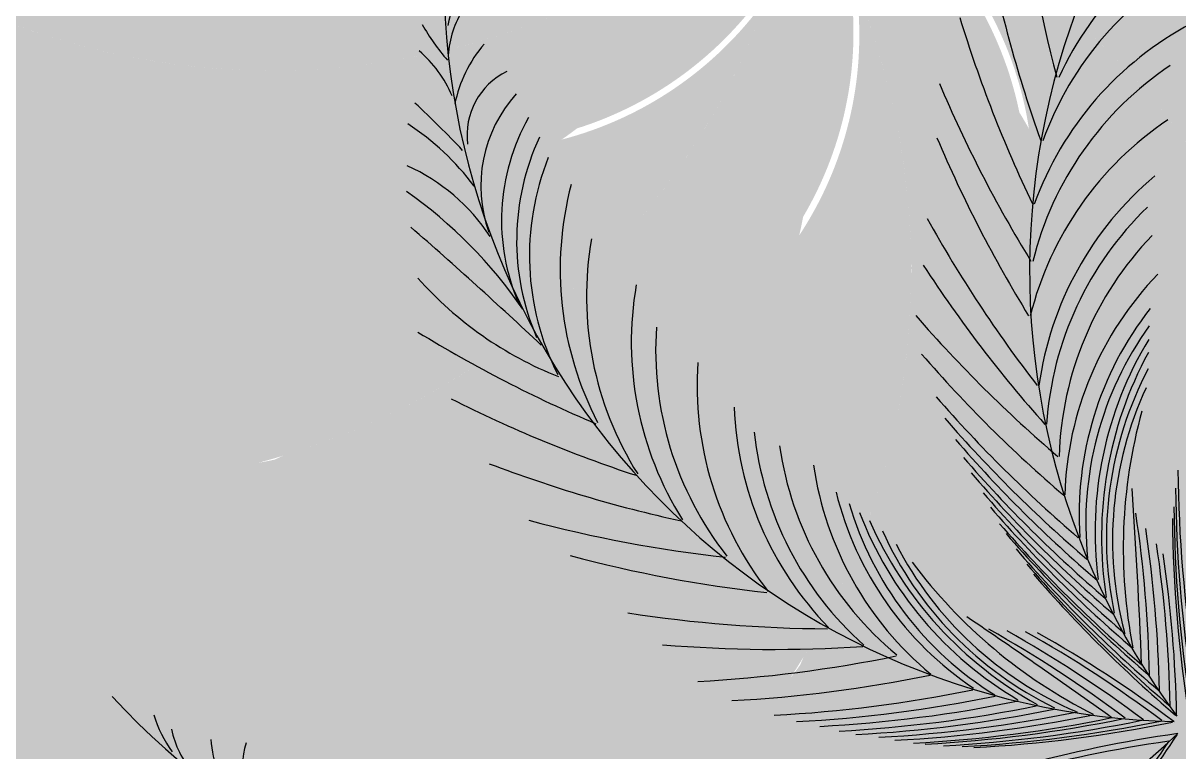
# Model space of a CAD drawing. Header units: millimetres. Extents: x -107 to 237943, y 136 to 168336.
# Drawn here: x 51732 to 53434, y 135659 to 136733 of the extents above; entities that cross this region are included whole.
import ezdxf

# ---------------------------------------------------------------- set-up
doc = ezdxf.new("R2010")
doc.units = ezdxf.units.MM
doc.layers.add('areas verdes', color=82, linetype='Continuous')

# ---------------------------------------------------------------- blocks, each defined once
blk = doc.blocks.new('árbol 1')
at = {"layer": 'areas verdes', "color": 84}
for centre, radius, start, end in [((575.5268593219516, 455.8717033141293), 733.5558791847619, 125.5387744166059, 216.5854849745325), ((1138.515977574833, 984.6128562246449), 1314.161316859659, 186.3483508613192, 194.923748197627), ((167.745777395874, 509.1237152009271), 326.917984189486, 113.1574670265363, 155.325344208059), ((0.5483507312310394, 746.6436780770309), 733.5558791847574, 177.6469317457634, 268.6936423022953), ((0.5483507312310394, 746.6436780770309), 733.5558791847574, 177.6469317457634, 268.6936423022953), ((1090.25330507601, 1026.716810908634), 1314.161316859652, 191.1152159222755, 199.6906132597641), ((162.3547954385576, 472.199844640214), 326.9179841894729, 117.9243320877076, 160.0922092697088), ((-599.6756929537805, 674.631108996924), 131.2897245468869, 152.6177763437205, 170.2505572380933), ((-599.6756929537805, 674.631108996924), 131.2897245468869, 152.6177763437205, 170.2505572380933), ((-634.702668162674, 661.9939000825398), 94.15948352012748, 147.1346537066203, 176.6949901686425), ((-634.702668162674, 661.9939000825398), 94.15948352012748, 147.1346537066203, 176.6949901686425), ((1030.158262457087, 1089.009496245068), 1314.161316859659, 197.0051465305828, 205.5805438673617), ((-553.7208508333715, 813.8628963860683), 231.8333156838639, 210.0387977810681, 220.715093561745), ((-553.7208508333715, 813.8628963860683), 231.8333156838639, 210.0387977810681, 220.715093561745), ((153.8600411166844, 409.8539069774561), 326.9179841894871, 117.9243320877076, 160.0922092697088), ((-829.570059721038, 584.8971313112415), 112.9510587259347, 22.254849895772, 50.30661552094985), ((-829.570059721038, 584.8971313112415), 112.9510587259347, 22.254849895772, 50.30661552094985), ((-589.2758855229768, 591.2898152382113), 136.0517933393122, 140.0764269561476, 168.0632284540791), ((-589.2758855229768, 591.2898152382113), 136.0517933393122, 140.0764269561476, 168.0632284540791), ((-640.4963048507052, 588.8946312493645), 69.85060813474611, 116.1962570189915, 187.0958039531965), ((-640.4963048507052, 588.8946312493645), 69.85060813474611, 116.1962570189915, 187.0958039531965), ((162.3227504215611, 386.1283797086217), 326.9179841894717, 123.8751763155439, 166.0430534970394), ((963.4871915814874, 1152.474530671258), 1314.161316859665, 202.9559907578999, 211.5313880958834), ((-561.8023589818331, 539.1982135609724), 134.932839475771, 137.9278307446956, 199.6736717461728), ((-561.8023589818331, 539.1982135609724), 134.932839475771, 137.9278307446956, 199.6736717461728), ((-1503.098753407277, -172.980550931301), 1086.205231112498, 43.45972623014147, 46.93281301097797), ((-1503.098753407277, -172.980550931301), 1086.205231112498, 43.45972623014147, 46.93281301097797), ((-470.5476165615546, 505.3529363838024), 205.8905362237822, 150.6436829664976, 203.3914922224344), ((-470.5476165615546, 505.3529363838024), 205.8905362237822, 150.6436829664976, 203.3914922224344), ((159.9291130102647, 332.7235129442997), 326.9179841894717, 123.8751763155439, 166.0430534970394), ((-905.7015075680392, 388.7036307496019), 252.0782150722674, 36.63390812995067, 57.00330483867147), ((-905.7015075680392, 388.7036307496019), 252.0782150722674, 36.63390812995067, 57.00330483867147), ((-420.1992376341077, 485.5923056616448), 241.3840868182811, 155.1599949658012, 203.186083814763), ((-420.1992376341077, 485.5923056616448), 241.3840868182811, 155.1599949658012, 203.186083814763), ((961.0935578954814, 1099.069664372597), 1314.161316859654, 202.9559907578999, 211.5313880958834), ((-849.909364465304, 381.5429388792254), 195.0700713083656, 33.6549521956655, 65.46267457785292), ((-849.909364465304, 381.5429388792254), 195.0700713083656, 33.6549521956655, 65.46267457785292), ((-389.2088458739745, 470.8549208953045), 259.8088862059384, 158.2716921729338, 206.7200638487313), ((-389.2088458739745, 470.8549208953045), 259.8088862059384, 158.2716921729338, 206.7200638487313), ((174.9775504594145, 298.5169132952578), 326.9179841894901, 129.9834532897852, 172.1513304713522), ((-1027.373394380003, 164.5319633432664), 450.1137618961698, 34.28561616919709, 55.10129746319383), ((-1027.373394380003, 164.5319633432664), 450.1137618961698, 34.28561616919709, 55.10129746319383), ((-291.9246887887421, 457.5403979760595), 326.917984189481, 165.2656243535163, 207.4335015360956), ((-291.9246887887421, 457.5403979760595), 326.917984189481, 165.2656243535163, 207.4335015360956), ((184.8461351723818, 283.3660401883535), 326.9179841894754, 134.0072195253031, 176.1750967072989), ((890.0483064487053, 1145.762272320222), 1314.161316859663, 209.0642677334995, 217.6396650699409), ((-4257.988512758777, -3493.083273897413), 5304.017741269209, 46.95157665853917, 48.81648593934116), ((-4257.988512758777, -3493.083273897413), 5304.017741269209, 46.95157665853917, 48.81648593934116), ((197.7444064704177, 263.7446901542135), 326.9179841894903, 136.0927358503645, 178.2606130309987), ((-266.0964162421005, 430.6083502261899), 326.9179841894903, 170.0324894158225, 212.2003665971569), ((-266.0964162421005, 430.6083502261899), 326.9179841894903, 170.0324894158225, 212.2003665971569), ((838.7028449581412, 1178.699665238615), 1314.161316859655, 213.0880339697414, 221.6634313061232), ((-486.9331615843403, 688.955119649414), 362.5263431353015, 221.5050962315729, 248.3619160717498), ((-486.9331615843403, 688.955119649414), 362.5263431353015, 221.5050962315729, 248.3619160717498), ((203.3255427278054, 225.864894549828), 326.91798418948, 136.0927358503645, 178.2606130309987), ((-222.1120234678092, 385.6133501292206), 326.9179841894903, 170.0324894158225, 212.2003665971569), ((-222.1120234678092, 385.6133501292206), 326.9179841894903, 170.0324894158225, 212.2003665971569), ((723.2646576029656, 1272.786270618904), 1314.161316859658, 220.9287770621877, 229.504174398541), ((217.5804375338776, 217.0084486729465), 326.9179841894726, 141.8479626190521, 184.0158397997198), ((-198.19094432579, 377.7203037184663), 326.9179841894842, 175.9833336435483, 218.1512108236267), ((-198.19094432579, 377.7203037184663), 326.9179841894842, 175.9833336435483, 218.1512108236267), ((229.102617445722, 208.2681683604605), 331.9370995639316, 144.3022164329453, 185.9912389275249), ((-70.94647976165288, 1515.677128803451), 1314.161316859657, 238.4565081894216, 247.0319055247179), ((-70.94647976165288, 1515.677128803451), 1314.161316859657, 238.4565081894216, 247.0319055247179), ((271.0256675857527, 199.7642364134081), 364.7657504662512, 148.8314462318353, 187.4056376030935), ((294.1356663260085, 194.1585801788606), 381.5401393884156, 151.5834254959908, 188.9094476399385), ((-157.5154524395766, 343.0314968586899), 326.917984189486, 175.9833336435483, 218.1512108236267), ((-157.5154524395766, 343.0314968586899), 326.917984189486, 175.9833336435483, 218.1512108236267), ((728.8457972363976, 1234.906476248521), 1314.161316859658, 220.9287770621877, 229.504174398541), ((274.600147352874, 193.468554971274), 357.1851771087141, 152.2672788327965, 191.9229919108561), ((280.0300433201191, 191.2242015604861), 356.6329565135804, 155.1521036419215, 194.7266708712949), ((-133.8153492060082, 1503.448707192671), 1314.161316859657, 243.2233732501696, 251.7987705876123), ((-133.8153492060082, 1503.448707192671), 1314.161316859657, 243.2233732501696, 251.7987705876123), ((743.1828209798259, 1193.170844345819), 1314.161316859659, 220.9287770621877, 229.504174398541), ((-121.2782367231848, 333.8985272930004), 326.9179841894833, 182.0916106177449, 224.2594878000812), ((-121.2782367231848, 333.8985272930004), 326.9179841894833, 182.0916106177449, 224.2594878000812), ((440.6345022277383, 183.2649305942468), 506.7242903703, 164.5923441904236, 191.1014797599934), ((751.7439202306268, 1171.964104218874), 1314.161316859668, 220.9287770621877, 229.504174398541), ((-103.2605801109748, 332.3812814676203), 326.9179841894867, 186.1153768541818, 228.2832540354827), ((-103.2605801109748, 332.3812814676203), 326.9179841894867, 186.1153768541818, 228.2832540354827), ((-79.85420228043222, 330.5093289832585), 326.9179841894795, 188.2008931788009, 230.3687703611059), ((-79.85420228043222, 330.5093289832585), 326.9179841894795, 188.2008931788009, 230.3687703611059), ((762.0680679235084, 1151.090948354919), 1314.161316859658, 220.9287770621877, 229.504174398541), ((769.9643767106754, 1133.410537081305), 1314.161316859658, 220.9287770621877, 229.504174398541), ((-219.8837066168489, 1494.281886961777), 1314.161316859655, 249.1133038592657, 257.6887011948937), ((-219.8837066168489, 1494.281886961777), 1314.161316859655, 249.1133038592657, 257.6887011948937), ((-46.53276376021677, 311.6490586907603), 326.9179841894814, 188.2008931788009, 230.3687703611059), ((-46.53276376021677, 311.6490586907603), 326.9179841894814, 188.2008931788009, 230.3687703611059), ((777.362462588906, 1118.375190069433), 1314.161316859656, 220.9287770621877, 229.504174398541), ((1301.790500166215, 271.1926308474503), 1314.161316859662, 180.4835573670661, 189.0589547037703), ((-30.78854012829834, 317.459226377774), 326.9179841894692, 193.9561199469958, 236.12399712729), ((-30.78854012829834, 317.459226377774), 326.9179841894692, 193.9561199469958, 236.12399712729), ((-6766.18261021623, -206.5028400612064), 6723.835938846774, 2.348850265507035, 3.825912776294282), ((1299.391601364448, 253.4491274054162), 1314.161316859648, 180.4835573670661, 189.0589547037703), ((-16.81434829780483, 321.1841624476947), 331.9370995639439, 196.410373762042, 238.0993962560128), ((-16.81434829780483, 321.1841624476947), 331.9370995639439, 196.410373762042, 238.0993962560128), ((789.2833656066505, 1098.716975726653), 1314.161316859656, 220.9287770621877, 229.504174398541), ((15.64470991896815, 349.0457553663291), 364.7657504662648, 200.9396035599758, 239.5137949303208), ((15.64470991896815, 349.0457553663291), 364.7657504662648, 200.9396035599758, 239.5137949303208), ((796.5152915700746, 1084.563185485546), 1314.161316859658, 220.9287770621877, 229.504174398541), ((-1270.622375780396, 35.31356752058491), 1230.531891523774, 1.080827821919874, 8.527281933290261), ((1297.771612102486, 235.2608287953772), 1314.161316859662, 180.4835573670661, 189.0589547037703), ((-310.9160655975866, 1480.645476771984), 1314.161316859664, 255.0641480859192, 263.6395454233347), ((-310.9160655975866, 1480.645476771984), 1314.161316859664, 255.0641480859192, 263.6395454233347), ((34.26207100445754, 363.8406685567461), 381.5401393884108, 203.6915828230867, 241.0176049684052), ((34.26207100445754, 363.8406685567461), 381.5401393884108, 203.6915828230867, 241.0176049684052), ((805.4849511146022, 1068.455444021616), 1314.161316859656, 220.9287770621877, 229.504174398541), ((1296.320821963571, 223.6913889893331), 1314.161316859662, 180.4835573670661, 189.0589547037703), ((22.80843238285161, 347.9999961345457), 357.1851771087, 204.375436162309, 244.031149237828), ((22.80843238285161, 347.9999961345457), 357.1851771087, 204.375436162309, 244.031149237828), ((811.8860590405238, 1058.70973107079), 1314.161316859658, 220.9287770621877, 229.504174398541), ((-1260.937419636786, 20.25407806644216), 1230.531891523774, 1.080827821919874, 8.527281933290261), ((27.91450648973114, 350.9066943791695), 356.6329565135789, 207.260260970069, 246.8348281983494), ((27.91450648973114, 350.9066943791695), 356.6329565135789, 207.260260970069, 246.8348281983494), ((821.5710115054098, 1043.650241174269), 1314.161316859658, 220.9287770621877, 229.504174398541), ((-1250.371150496096, 5.361376657616347), 1230.53189152376, 1.080827821919874, 8.527281933290261), ((-270.2405700792151, 1445.956669819076), 1314.16131685965, 255.0641480859192, 263.6395454233347), ((-270.2405700792151, 1445.956669819076), 1314.16131685965, 255.0641480859192, 263.6395454233347), ((-1243.969906480663, -4.384429774712771), 1230.531891523774, 1.080827821919874, 8.527281933290261), ((132.8346367593331, 472.7627960746177), 506.7242903703049, 216.7005015179383, 243.2096370874003), ((132.8346367593331, 472.7627960746177), 506.7242903703049, 216.7005015179383, 243.2096370874003), ((832.1372842782584, 1028.757540394086), 1314.161316859658, 220.9287770621877, 229.504174398541), ((838.5385285963712, 1019.011733123567), 1314.161316859658, 220.9287770621877, 229.504174398541), ((-350.7231105683895, 1418.567111041863), 1314.161316859661, 261.1724250617593, 269.7478223967906), ((-350.7231105683895, 1418.567111041863), 1314.161316859661, 261.1724250617593, 269.7478223967906), ((-3985.803143177793, -5454.036905871239), 6723.83593884677, 54.45700759231229, 55.93407010475949), ((-3985.803143177793, -5454.036905871239), 6723.83593884677, 54.45700759231229, 55.93407010475949), ((-801.4138747105899, -968.5801327447407), 1230.531891523775, 53.1889851488791, 60.63543925994426), ((-801.4138747105899, -968.5801327447407), 1230.531891523775, 53.1889851488791, 60.63543925994426), ((-783.5811186448263, -970.1861728900112), 1230.531891523766, 53.1889851488791, 60.63543925994426), ((-783.5811186448263, -970.1861728900112), 1230.531891523766, 53.1889851488791, 60.63543925994426), ((-765.338708703086, -970.9942655856721), 1230.531891523765, 53.1889851488791, 60.63543925994426), ((-765.338708703086, -970.9942655856721), 1230.531891523765, 53.1889851488791, 60.63543925994426), ((-753.7161235796812, -971.928193162661), 1230.531891523765, 53.1889851488791, 60.63543925994426), ((-753.7161235796812, -971.928193162661), 1230.531891523765, 53.1889851488791, 60.63543925994426), ((-408.2513531536388, 1398.275983893778), 1314.161316859655, 265.1961912962357, 273.7715886329733), ((-553.4008220403048, 1364.960896248464), 1314.161316859645, 273.0369343898679, 281.6123317271729), ((-553.4008220403048, 1364.960896248464), 1314.161316859645, 273.0369343898679, 281.6123317271729), ((-520.0793871289643, 1346.100625816267), 1314.161316859659, 273.0369343898679, 281.6123317271729), ((-520.0793871289643, 1346.100625816267), 1314.161316859659, 273.0369343898679, 281.6123317271729), ((-517.6445594622346, 533.3992672166787), 733.5558791847569, 222.4846914172949, 313.5314019729911), ((-517.6445594622346, 533.3992672166787), 733.5558791847569, 222.4846914172949, 313.5314019729911), ((-478.3374005562218, 1331.782107219566), 1314.161316859659, 273.0369343898679, 281.6123317271729), ((-478.3374005562218, 1331.782107219566), 1314.161316859659, 273.0369343898679, 281.6123317271729), ((-456.3436526671576, 1325.513680676464), 1314.161316859645, 273.0369343898679, 281.6123317271729), ((-456.3436526671576, 1325.513680676464), 1314.161316859645, 273.0369343898679, 281.6123317271729), ((-433.5303380253317, 1320.841475717258), 1314.161316859659, 273.0369343898679, 281.6123317271729), ((-433.5303380253317, 1320.841475717258), 1314.161316859659, 273.0369343898679, 281.6123317271729), ((-414.7277639346721, 1316.214191728737), 1314.161316859659, 273.0369343898679, 281.6123317271729), ((-414.7277639346721, 1316.214191728737), 1314.161316859659, 273.0369343898679, 281.6123317271729), ((-398.3185931208136, 1312.818248827476), 1314.161316859659, 273.0369343898679, 281.6123317271729), ((-398.3185931208136, 1312.818248827476), 1314.161316859659, 273.0369343898679, 281.6123317271729), ((-375.4833949596214, 1310.152343568858), 1314.161316859659, 273.0369343898679, 281.6123317271729), ((-375.4833949596214, 1310.152343568858), 1314.161316859659, 273.0369343898679, 281.6123317271729), ((-892.4909707490879, 59.11572044854984), 131.2897245468893, 197.4555360162152, 215.0883169110539), ((-892.4909707490879, 59.11572044854984), 131.2897245468893, 197.4555360162152, 215.0883169110539), ((-359.8719737358915, 1307.166699181776), 1314.161316859659, 273.0369343898679, 281.6123317271729), ((-359.8719737358915, 1307.166699181776), 1314.161316859659, 273.0369343898679, 281.6123317271729), ((-341.6512828186678, 1304.35236052284), 1314.161316859659, 273.0369343898679, 281.6123317271729), ((-341.6512828186678, 1304.35236052284), 1314.161316859659, 273.0369343898679, 281.6123317271729), ((-330.0288550189289, 1303.418382165488), 1314.161316859659, 273.0369343898679, 281.6123317271729), ((-330.0288550189289, 1303.418382165488), 1314.161316859659, 273.0369343898679, 281.6123317271729), ((-312.1960989531653, 1301.812342229765), 1314.161316859645, 273.0369343898679, 281.6123317271729), ((-312.1960989531653, 1301.812342229765), 1314.161316859645, 273.0369343898679, 281.6123317271729), ((-293.953685379267, 1301.004249464255), 1314.161316859645, 273.0369343898679, 281.6123317271729), ((-293.953685379267, 1301.004249464255), 1314.161316859645, 273.0369343898679, 281.6123317271729), ((-282.3311002558621, 1300.070321863983), 1314.16131685966, 273.0369343898679, 281.6123317271729), ((-282.3311002558621, 1300.070321863983), 1314.16131685966, 273.0369343898679, 281.6123317271729), ((-908.4183013165893, 25.45701784687117), 94.15948352013328, 191.9724133787226, 221.532749839817), ((-908.4183013165893, 25.45701784687117), 94.15948352013328, 191.9724133787226, 221.532749839817), ((159.2697443806974, -1217.083865914959), 1230.531891523775, 98.02674482206801, 105.4731989331848), ((159.2697443806974, -1217.083865914959), 1230.531891523775, 98.02674482206801, 105.4731989331848), ((-1108.458195310697, 726.3787566465326), 1314.16131685965, 317.8746940640219, 326.4500913985503), ((-1108.458195310697, 726.3787566465326), 1314.16131685965, 317.8746940640219, 326.4500913985503), ((-826.3523177343013, 7.350814134348184), 136.0517933393201, 184.9141866290106, 212.9009881257342), ((-826.3523177343013, 7.350814134348184), 136.0517933393201, 184.9141866290106, 212.9009881257342), ((-860.9841852548125, -30.46322928136215), 69.85060813474854, 161.0340166914698, 231.9335636247261), ((-860.9841852548125, -30.46322928136215), 69.85060813474854, 161.0340166914698, 231.9335636247261), ((150.369586040586, -1224.616717219818), 1230.531891523772, 98.02674482206801, 105.4731989331848), ((150.369586040586, -1224.616717219818), 1230.531891523772, 98.02674482206801, 105.4731989331848), ((-1117.358353650809, 718.8459053416736), 1314.161316859649, 317.8746940640219, 326.4500913985503), ((-1117.358353650809, 718.8459053416736), 1314.161316859649, 317.8746940640219, 326.4500913985503)]:
    blk.add_arc(centre, radius, start, end, dxfattribs=at)

msp = doc.modelspace()

# ---------------------------------------------------------------- hatches: boundary and pattern name
at = {"layer": 'areas verdes'}
h = msp.add_hatch(dxfattribs=at)
h.set_pattern_fill('AR-SAND', color=82, scale=3)
h.set_pattern_definition([(37.50000000000001, (0, 0), (-4.800093887952137, 146.8239711988027), [0, -115.824, 0, -129.54, 0, -123.825]), (7.499999999999999, (0, 0), (134.8569849414008, 215.0475301705063), [0, -62.48400000000001, 0, -104.394, 0, -40.005]), (327.5, (-93.726, 0), (237.2977110724374, 0.4311554035637286), [0, -38.09999999999999, 0, -137.16, 0, -179.07]), (317.5, (-93.726, 0), (229.0669357416892, 66.87879697716488), [0, -19.05, 0, -89.916, 0, -102.87])])
h.paths.add_polyline_path([(58674.545917212, 139080.8244948749), (58665.50933735468, 139187.5480949956), (51116.23843082031, 138531.9874697322), (51553.29513386317, 133443.5924292758), (64577.54444853312, 134547.7477662522), (64508.96405020211, 135359.3365481881), (64409.3198818407, 135350.9080421401), (61818.57150480064, 135131.7668848228), (61718.92733645282, 135123.3383787721), (59132.98320786213, 134847.4000454893), (59033.33903951338, 134838.9715394496), (59024.91053346272, 134938.6157077975)])
h.paths.add_polyline_path([(55709.51538775893, 137163.6901107187), (55732.79907944939, 137133.2446484074), (55721.55136721375, 137095.4306792553), (55698.04881306128, 137127.1172388564)], flags=16)
h.paths.add_polyline_path([(55856.88816792849, 136494.8166642357), (55868.35471981136, 136531.3895320751), (55880.41234846254, 136515.6231285536), (55938.02029603573, 136680.5978326584), (55891.32720402229, 136887.34865071), (55754.9989726701, 136813.5287595598), (55728.45392179017, 136754.7020654528), (55736.03009638172, 136744.7955548764), (55724.78238414608, 136706.9815857242), (55701.27985280839, 136738.6681493482), (55712.74640469126, 136775.2410171877), (55728.45392179017, 136754.7020654528), (55754.9989726701, 136813.5287595598), (55695.08050800912, 136781.0837223486), (55867.96854720396, 136903.7045782946), (55917.52614870256, 137083.6307615532), (55943.07551192903, 137334.1194513584), (55940.89322619076, 137390.0399914834), (55906.00515578878, 137442.752973117), (55760.00138381738, 137457.9579233387), (55642.00150851061, 137410.8370842601), (55609.99808119524, 137325.9214242096), (55674.56747343092, 137174.7893523385), (55642.69873293008, 137048.3400191095), (55646.20512623453, 137043.7551033401), (55634.95741399891, 137005.941134188), (55611.45488266122, 137037.627697812), (55622.92143454409, 137074.2005656514), (55642.69873293008, 137048.3400191095), (55674.56747343092, 137174.7893523385), (55609.99808119524, 137325.9214242096), (55642.00150851061, 137410.8370842601), (55530.46738421002, 137366.2982107293), (55368.33425447431, 137199.3536787193), (55346.35370472616, 137118.4581148916), (55354.71326733995, 137107.5272496908), (55343.46555108146, 137069.7133033534), (55319.96302376663, 137101.3998441626), (55331.42957162664, 137137.9727348168), (55346.35370472616, 137118.4581148916), (55369.86871998938, 137205.0010103119), (55264.61227669747, 137179.300764952), (55277.11887185684, 137162.947298473), (55265.87115559833, 137125.1333521356), (55242.36860546872, 137156.819888922), (55248.15727982083, 137175.2829828201), (55217.40313817476, 137167.7738084511), (55249.9852424936, 137181.1133067279), (55253.83518016637, 137193.3927607843), (55260.06887202577, 137185.241663738), (55354.51608278673, 137223.9094671697), (55569.60646651268, 137434.6235069355), (55769.35455935345, 137521.0311605371), (55589.48800852525, 137612.1638746913), (55201.72328454791, 137522.2780659111), (55198.0320074483, 137509.8682796973), (55190.71936889598, 137519.7273030465), (55104.77207603434, 137499.8042892868), (55182.03446909071, 137531.4364322962), (55174.52945731868, 137541.5548164837), (55185.99602799347, 137578.1277111607), (55212.24493169526, 137543.8049551401), (55307.90391024679, 137582.9688791396), (55256.57169210128, 137682.9118930731), (55233.53953736729, 137655.2326253255), (55194.17208148666, 137657.8037556343), (55219.8494660053, 137687.7550500192), (55255.55293712403, 137684.8953928431), (55211.13687916385, 137771.3727526759), (55204.48956831714, 137749.025011155), (55180.98704100232, 137780.7115519642), (55190.59715056531, 137811.3632782303), (55188.38829739098, 137815.6638802997), (55190.82162787017, 137812.079255177), (55192.45358886232, 137817.2844426184), (55215.73728457563, 137786.8389574924), (55213.36630206535, 137778.8678988926), (55336.01985804499, 137598.1826110094), (55554.45001591322, 137636.697741242), (55507.63187531666, 137725.8134629682), (55424.01222617015, 138054.1260892728), (55419.52362017531, 138039.0357453917), (55396.0210700457, 138070.7222821781), (55409.13339030091, 138112.5442927746), (55411.95966577745, 138101.4475956008), (55430.7713364338, 138076.8496917291), (55425.48738073932, 138059.085444082), (55441.7293212076, 138010.6298835494), (55454.02077966846, 138044.3566323139), (55491.94316538861, 138055.2332105842), (55477.89099288248, 138018.3693453649), (55442.36201074311, 138008.7423427013), (55540.44451181617, 137716.1269020021), (55723.81244068008, 137605.1368862505), (55715.53701694183, 137769.9198566983), (55572.22157188658, 137987.0324650499), (55560.04132662395, 137946.0834288053), (55536.53879930913, 137977.7699696145), (55549.9982418146, 138020.6992143408), (55592.76390594982, 137955.9123040067), (55611.71833735842, 138027.7781838557), (55590.49890713134, 138056.3866267632), (55601.9654590142, 138092.9594946026), (55625.24917351944, 138062.5140363142), (55614.00143846902, 138024.7000631392), (55611.71833735842, 138027.7781838557), (55592.76390594982, 137955.9123040067), (55729.08874010304, 137749.389969204), (55755.34905927928, 137600.4602984824), (56002.2998278157, 137469.9696664012), (56076.32584865495, 137490.7921987571), (56160.67275641652, 137682.1671467156), (56159.49577880165, 137807.58319523), (56053.83232595485, 137939.7364097013), (55853.55390489983, 137942.4780900273), (55845.62461963759, 137915.8204247152), (55825.56793681064, 137942.8611995891), (55759.96260233776, 137943.7592936217), (55821.92264616514, 137946.8709323629), (55833.58864018277, 137984.0798561786), (55860.56084092823, 137948.811345834), (56040.40230114332, 137957.8429994661), (55953.99465156457, 138157.5910694921), (55828.37646567987, 138217.6092946702), (55818.65099837004, 138184.913030779), (55795.14847105521, 138216.5995715883), (55806.61502293808, 138253.1724394277), (55829.89871462854, 138222.7269771165), (55828.37646567987, 138217.6092946702), (55953.99465156457, 138157.5910694921), (56071.93891974253, 137953.166411698), (56194.23139191303, 137833.1479273863), (56187.67961094104, 138057.2841826449), (56187.00578476962, 138055.3545135987), (56233.69888080593, 137848.6036727323), (56356.73412863861, 137915.7909138906), (56437.68793476053, 138079.7142138277), (56412.0820550481, 138114.2365331338), (56423.54860693098, 138150.8094009732), (56453.47397847738, 138111.6793616444), (56356.73412863861, 137915.7909138906), (56435.47166756423, 137958.7880070749), (56429.94557279624, 137954.8686239084), (56633.48275446639, 137990.7577206143), (56621.73149080898, 138006.6009910189), (56633.19803866898, 138043.1738816731), (56656.48175719707, 138012.7284005699), (56645.2340181238, 137974.9144502096), (56633.48275446639, 137990.7577206143), (56429.94557279624, 137954.8686239084), (56257.0575336014, 137832.2477679625), (56219.06940182403, 137641.2773753951), (56132.14479652332, 137416.8395221641), (56148.56145909247, 137359.3867383196), (56207.99633525119, 137328.7049252687), (56365.02469698797, 137277.9944229184), (56483.02457229473, 137325.115261997), (56515.02799961011, 137410.0309220475), (56425.8288464061, 137618.8117757323), (56423.03517381094, 137609.4196750027), (56399.53264247325, 137641.1062386267), (56410.99919435612, 137677.6791064661), (56434.28290886135, 137647.2336481778), (56425.8288464061, 137618.8117757323), (56515.02799961011, 137410.0309220475), (56483.02457229473, 137325.115261997), (56594.55869659533, 137369.6541355278), (56743.94420445248, 137523.9615550979), (56768.42328051485, 137599.5825832655), (56746.72584222509, 137699.9152106993), (56742.32066969985, 137704.3216103099), (56741.04861260003, 137700.04505338), (56725.10047858889, 137721.5465982009), (56716.91871216971, 137729.7306436967), (56730.74288345262, 137773.8231175403), (56733.08900488928, 137762.9742548831), (56752.29632885854, 137737.8589997174), (56744.31962801277, 137711.0419525232), (56768.42328051485, 137599.5825832655), (56796.19197448564, 137685.3659348753), (56748.42764694925, 137492.1640118609), (56845.87888850048, 137538.6962281401), (56858.42043137211, 137578.6978079203), (56877.4745328, 137553.7829046219), (56907.62294263059, 137568.178537806), (56882.79967843783, 137551.9355210225), (56870.45641082694, 137510.4383764568), (56853.76763502016, 137532.9385041584), (56714.87762465312, 137442.0563078472), (56555.41961429269, 137301.3288393216), (56353.05718646157, 137216.2457868884), (56535.53807228011, 137123.7884715658), (56959.34567532426, 137211.2114621884), (56820.04387952799, 137154.1796495329), (56897.99119796558, 137003.7203257098), (56906.81269094726, 136992.1854458235), (56905.77475079376, 136988.6959718392), (56921.50790220016, 136958.3267510672), (56903.85322295187, 136982.2359448409), (56895.56497468877, 136954.3714994861), (56872.06244737395, 136986.0580402953), (56880.69645252737, 137013.596452923), (56789.00622276036, 137137.7697352477), (56570.57606489214, 137099.2546050152), (56627.290938719, 137038.8732680977), (56685.49038476821, 136765.9879475076), (56697.33361400333, 136750.5019071854), (56692.35959059145, 136733.7796438119), (56708.70652135547, 136657.1322228307), (56692.78428320501, 136703.6570168949), (56662.58334761522, 136744.3744976344), (56670.36040220929, 136769.1796171467), (56635.54336043128, 136870.9150442482), (56628.06708371919, 136845.7803840294), (56604.56455640436, 136877.4669248387), (56618.30386708676, 136921.2888591633), (56584.58156898918, 137019.825444255), (56401.21364012529, 137130.8154600066), (56403.00014004674, 137076.0945428715), (56409.89212008664, 137067.0826712864), (56403.94689283007, 137047.0952801328), (56408.19215578151, 136917.0618670917), (56536.29661405147, 136761.5254366758), (56541.47615233826, 136778.0457259307), (56564.75987086636, 136747.6002448275), (56553.51213179308, 136709.7862944672), (56524.16754982941, 136749.3492011056), (56529.54199839271, 136769.726469041), (56408.19215578151, 136917.0618670917), (56385.21437499372, 137047.3753375286), (56375.14187651331, 137060.9552657582), (56380.05610485771, 137076.6293411717), (56369.67702554894, 137135.4920249599), (56129.59120102427, 137285.1084906604), (56037.31660586938, 137293.1516742841), (55964.35332438884, 137053.7851995415), (55965.50430175175, 136931.1400843884), (56071.1937548505, 136796.2159365558), (56328.16327934359, 136790.3399214551), (56084.62377966204, 136778.109346791), (56145.14942563129, 136638.1925566876), (56148.41031492891, 136648.5932587275), (56171.69401064222, 136618.1477736014), (56164.41149815969, 136593.6645336364), (56171.03142924078, 136578.361276765), (56372.10060450197, 136482.293838758), (56353.82085698526, 136506.9389450402), (56365.28740886813, 136543.5118128796), (56388.57110055859, 136513.0663505684), (56377.32338832296, 136475.2523814162), (56372.10060450197, 136482.293838758), (56161.24970169774, 136583.0348201021), (56160.44629438373, 136580.333827264), (56136.9437670689, 136612.0203680733), (56142.10808521693, 136628.4921122492), (56053.08716106285, 136782.785934559), (55929.29109538451, 136904.2800535572), (55938.02029603573, 136680.5978326584), (55912.23646755398, 136606.7594187996), (55952.49565954006, 136521.4174995908), (56096.5924480564, 136464.3437191461), (56107.14267061984, 136497.9939305985), (56130.4263623103, 136467.5484682872), (56119.17865007467, 136429.7344991351), (56092.22536923622, 136466.0734294355), (55952.49565954006, 136521.4174995908), (55912.23646755398, 136606.7594187996), (55880.41234846254, 136515.6231285536), (55891.63841150182, 136500.9440697638), (55880.39069926619, 136463.1301006117)], flags=16)
h.paths.add_polyline_path([(55570.43107934727, 136470.1431668623), (55531.06362346664, 136472.714297171), (55556.74100798528, 136502.6655915559), (55594.94693862191, 136499.6055007499)], flags=16)
h.paths.add_polyline_path([(55687.66222903157, 136509.1338938103), (55671.48872575084, 136543.882624229), (55690.62316919729, 136578.3830643359), (55706.74285944825, 136542.3752360584)], flags=16)
h.paths.add_polyline_path([(55599.38202305244, 136584.3922909584), (55565.10710331779, 136603.9278270596), (55601.30049354442, 136619.6264453093), (55634.31702871017, 136600.1594040035)], flags=16)
h.paths.add_polyline_path([(55706.50185680378, 136609.5288759631), (55719.625912357, 136645.5402025135), (55757.54829807714, 136656.4167807838), (55743.49612557101, 136619.5529155645)], flags=16)
h.paths.add_polyline_path([(55497.0770564955, 136641.2376668261), (55508.54363119315, 136677.8105386883), (55531.82732288361, 136647.3650763771), (55520.57961064797, 136609.5511072249)], flags=16)
h.paths.add_polyline_path([(55424.30405156473, 136650.5215484584), (55388.56242808745, 136667.2231789853), (55381.26138570721, 136704.8496599756), (55416.22038402277, 136689.1358154157)], flags=16)
h.paths.add_polyline_path([(56238.02510465681, 136590.4687121671), (56263.70248917545, 136620.420006552), (56301.90841981208, 136617.3599157459), (56277.39256053744, 136587.8975818583)], flags=16)
h.paths.add_polyline_path([(55314.26878657851, 136709.5038083087), (55282.5065517917, 136730.956494222), (55318.34167202958, 136744.5543113857), (55351.35573371807, 136722.9561859021)], flags=16)
h.paths.add_polyline_path([(56394.62371022174, 136626.8883088063), (56378.45020694101, 136661.637039225), (56397.58465038746, 136696.1374793319), (56413.70434063842, 136660.1296510544)], flags=16)
h.paths.add_polyline_path([(55377.17804283369, 136777.5253967981), (55363.99911176082, 136813.5166769901), (55385.98082601707, 136846.276584376), (55398.99972679104, 136809.0352587593)], flags=16)
h.paths.add_polyline_path([(56306.34350424261, 136702.1467059544), (56272.06858450796, 136721.6822420556), (56308.26197473459, 136737.3808603053), (56341.27850990034, 136717.9138189995)], flags=16)
h.paths.add_polyline_path([(55279.7610784214, 136824.1196721736), (55252.1639491184, 136850.7176970686), (55257.59754803321, 136889.7930511477), (55285.59767930089, 136862.0009522698)], flags=16)
h.paths.add_polyline_path([(56413.46333799396, 136727.2832909591), (56426.58739354717, 136763.2946175095), (56464.50977926731, 136774.1711957798), (56450.45760676119, 136737.3073305605)], flags=16)
h.paths.add_polyline_path([(56066.98570819152, 136936.1353457685), (56092.66309271016, 136966.0866401534), (56130.86902334679, 136963.0265493474), (56106.35316407215, 136933.5642154598)], flags=16)
h.paths.add_polyline_path([(55452.74045847507, 136994.2860576013), (55429.23790834545, 137025.9725943877), (55440.7044830431, 137062.54546625), (55463.98817473357, 137032.1000039388)], flags=16)
h.paths.add_polyline_path([(55256.87159786662, 136980.2237582861), (55233.36907055179, 137011.9102990953), (55244.83561841178, 137048.4831897495), (55268.11933693989, 137018.0377086464)], flags=16)
h.paths.add_polyline_path([(56223.58431375645, 136972.5549424078), (56207.41081047572, 137007.3036728265), (56226.54525392217, 137041.8041129334), (56242.66494417313, 137005.7962846559)], flags=16)
h.paths.add_polyline_path([(56743.53992979868, 136723.4176114824), (56769.21731431732, 136753.3689058673), (56807.42324495395, 136750.3088150613), (56782.90738567931, 136720.8464811737)], flags=16)
h.paths.add_polyline_path([(56135.30410777732, 137047.8133395559), (56101.02918804267, 137067.348875657), (56137.2225782693, 137083.0474939067), (56170.23911343505, 137063.580452601)], flags=16)
h.paths.add_polyline_path([(55643.95694891584, 137150.8507240146), (55620.45442160102, 137182.5372648239), (55631.92096946102, 137219.1101554781), (55655.20466517434, 137188.664670352)], flags=16)
h.paths.add_polyline_path([(55422.02541703479, 137132.1928725647), (55398.52288569711, 137163.8794361887), (55409.98943757996, 137200.4523040281), (55433.27312927043, 137170.0068417169)], flags=16)
h.paths.add_polyline_path([(56242.42394152866, 137072.9499245606), (56255.54799708188, 137108.961251111), (56293.47038280202, 137119.8378293813), (56279.41821029589, 137082.973964162)], flags=16)
edge = h.paths.add_edge_path(flags=16)
edge.add_arc((53243.51595806261, 136431.7090986813), 535.7777656629837, 73.91804943546799, 76.91956298945752, ccw=False)
edge.add_arc((53076.45405168556, 136513.4715319164), 535.7777656629789, 53.92640591495227, 93.58211899221182)
edge.add_arc((53204.1064335821, 136538.0957806147), 534.9494347703405, 107.5297480822863, 110.9947860812944)
edge.add_arc((53071.94161698826, 136505.9011945053), 534.9494347703617, 56.81123072452601, 96.385797952637, ccw=False)
edge = h.paths.add_edge_path(flags=16)
edge.add_arc((53530.3687974605, 137003.319286382), 535.7777656630401, 131.8137013267925, 134.8152142199402, ccw=False)
edge.add_arc((53372.32215752268, 136905.2579224593), 535.7777656630725, 111.8220591376298, 151.4777722148305)
edge.add_arc((53419.3059196951, 137026.4768269152), 534.949434770347, 165.4254064791177, 168.8904438811398)
edge.add_arc((53376.33666362057, 136897.412173801), 534.9494347703693, 114.7068839457583, 154.2814511757638, ccw=False)
edge = h.paths.add_edge_path(flags=16)
edge.add_arc((53971.18152519363, 136911.9754756819), 1100.333818777134, 114.1320528395915, 176.7021640268224, ccw=False)
edge.add_arc((53167.57188050151, 138491.2269308132), 675.1706428445138, 301.5968214928523, 302.7114954026593)
edge.add_arc((53641.08581259799, 137634.0421269899), 308.8358043358102, 106.06995574183199, 110.59687735486659, ccw=False)
edge.add_arc((53971.18152519364, 136911.9754756819), 1100.333818777135, 112.1906535040249, 176.7021640268254)
edge.add_arc((53400.4158703927, 136009.7589125409), 1100.333818777172, 56.23639758787698, 118.66081764097169, ccw=False)
edge.add_arc((54311.08205333177, 137529.7953279592), 675.1706428440325, 243.7011717703969, 244.8158446586053)
edge.add_arc((53836.6316390657, 136673.1285176142), 308.8358043356122, 48.17430122643401, 52.70121859144359, ccw=False)
edge.add_arc((53400.41587039271, 136009.7589125409), 1100.33381877713, 54.29500007080265, 118.6608176409738)
h.paths.add_polyline_path([(55718.66480978834, 137218.4541733301), (55679.29735390771, 137221.0253036388), (55704.97473842635, 137250.9765980237), (55743.18066906298, 137247.9165072177)], flags=16)
h.paths.add_polyline_path([(56777.58340964983, 136854.6311413709), (56813.77679987646, 136870.3297596207), (56846.79333504221, 136850.8627183149), (56811.85832938449, 136835.0956052698)], flags=16)
h.paths.add_polyline_path([(56900.13853536361, 136759.8372081217), (56883.96503208288, 136794.5859385404), (56903.09947552934, 136829.0863786473), (56919.21916578029, 136793.0785503698)], flags=16)
h.paths.add_polyline_path([(55835.89595947265, 137257.4449002781), (55819.72245619191, 137292.1936306968), (55838.85689963837, 137326.6940708037), (55854.97658988932, 137290.6862425262)], flags=16)
h.paths.add_polyline_path([(55216.90651405137, 137194.5318910961), (55177.53905817074, 137197.1030214048), (55203.21644268938, 137227.0543157897), (55241.42237332601, 137223.9942249837)], flags=16)
h.paths.add_polyline_path([(55334.13766373567, 137233.5226180441), (55317.96416045494, 137268.2713484628), (55337.0986039014, 137302.7717885697), (55353.21829415235, 137266.7639602922)], flags=16)
h.paths.add_polyline_path([(56918.97816313583, 136860.2321902745), (56932.10221868904, 136896.2435168249), (56970.02460440918, 136907.1200950952), (56955.97243190306, 136870.2562298759)], flags=16)
h.paths.add_polyline_path([(55747.61575349352, 137332.7032974262), (55713.34083375886, 137352.2388335273), (55749.53422398549, 137367.937451777), (55782.55075915124, 137348.4704104713)], flags=16)
h.paths.add_polyline_path([(55854.73558724486, 137357.8398824309), (55867.85964279807, 137393.8512089813), (55905.78202851822, 137404.7277872516), (55891.72985601209, 137367.8639220323)], flags=16)
h.paths.add_polyline_path([(55251.96534020152, 137330.4126040216), (55265.08939575473, 137366.423930572), (55303.01178147487, 137377.3005088423), (55288.95960896875, 137340.436643623)], flags=16)
h.paths.add_polyline_path([(55137.83089827794, 137319.2968447489), (55103.55597854329, 137338.8323808501), (55139.74936876992, 137354.5309990998), (55172.76590393567, 137335.063957794)], flags=16)
h.paths.add_polyline_path([(55441.43253235718, 137412.6503402898), (55425.25902907645, 137447.3990707084), (55444.3934725229, 137481.8995108153), (55460.51316277386, 137445.8916825378)], flags=16)
h.paths.add_polyline_path([(55216.17482319428, 137384.1754428984), (55176.80736731365, 137386.7465732072), (55202.48475183229, 137416.6978675921), (55240.69068246891, 137413.6377767861)], flags=16)
edge = h.paths.add_edge_path(flags=16)
edge.add_arc((52743.19381037677, 136319.436491305), 535.7777656634047, 28.74606914730242, 31.747582236093308, ccw=False)
edge.add_arc((52683.40637110781, 136495.562094801), 535.7777656630597, 8.754428531189172, 48.41014160740504)
edge.add_arc((52790.86307285831, 136422.3873253828), 534.949434770452, 62.3577729378767, 65.82281045923828)
edge.add_arc((52674.85611283593, 136493.425482653), 534.9494347703672, 11.639253338551612, 51.21382056755749, ccw=False)
edge = h.paths.add_edge_path(flags=16)
edge.add_arc((52361.0486344188, 137397.7982978894), 535.7777656629593, 269.20483913999874, 272.20635170396633, ccw=False)
edge.add_arc((52543.75631214032, 137362.9747452582), 535.7777656630669, 249.2131958339254, 288.8689089108799)
edge.add_arc((52427.11262588146, 137305.5660663068), 534.9494347704615, 302.8165470141417, 306.2815841700249)
edge.add_arc((52546.11315526674, 137371.4669366385), 534.9494347703555, 252.09802064146612, 291.6725878713305, ccw=False)
edge = h.paths.add_edge_path(flags=16)
edge.add_arc((52353.3842936997, 136544.5701414631), 535.7777656627312, 346.56905175102725, 349.57056486310853, ccw=False)
edge.add_arc((52427.33220720809, 136715.2348984982), 535.7777656630217, 326.5774148990731, 366.2331279757491)
edge.add_arc((52457.83432056503, 136588.858066091), 534.9494347707524, 20.18075642749554, 23.64579385923743)
edge.add_arc((52419.56126350813, 136719.3923534844), 534.949434770412, -30.537760293752513, 9.036806936487324, ccw=False)
edge = h.paths.add_edge_path(flags=16)
edge.add_arc((50904.50460210819, 136871.4188309172), 1971.24197528946, 358.47027120207, 361.8983617171781)
edge.add_arc((54077.86845687054, 135536.9799914058), 1845.797837285506, 130.682066621989, 137.5903035547298)
edge.add_arc((51198.88197867791, 138041.6223373516), 1971.241975289614, 320.2765791343328, 326.4427367281007)
edge.add_arc((52098.45266996088, 137763.452380164), 1100.333818777141, 251.5231895426682, 312.4828461928902, ccw=False)
edge.add_arc((51620.76606256596, 136057.099801071), 675.1706428441049, 78.98795834832161, 80.10263231788815)
edge.add_arc((51852.56881800899, 137008.5453922762), 308.8358043358558, 243.4610919877643, 247.9880133931116, ccw=False)
edge.add_arc((52098.45266996093, 137763.452380164), 1100.333818777132, 249.5817902303124, 313.5774190159597)
edge.add_arc((51176.91034255434, 137997.4679518926), 1971.241975289467, 321.9136297211643, 328.4599620363515, ccw=False)
edge.add_arc((54142.78650657175, 135595.5121930707), 1845.797837285595, 133.2155070607892, 140.0185639662265, ccw=False)
edge.add_arc((51939.14264647431, 136368.3219082555), 1100.333818777149, -31.112589685388286, 31.344651322473624, ccw=False)
edge.add_arc((53499.67274047434, 135528.9355490142), 675.1706428450815, 156.352174580513, 157.4668502691635)
edge.add_arc((52621.97830188928, 135963.255371388), 308.8358043356744, 320.82530825500663, 325.35223473121073, ccw=False)
edge.add_arc((51939.14264647428, 136368.3219082555), 1100.333818777191, 326.9460085397848, 390.0290425570506)
edge.add_arc((54703.28728860679, 136564.8340820048), 1845.797837285975, 168.9385562133654, 172.0916528109711)
edge = h.paths.add_edge_path(flags=16)
edge.add_arc((52220.48638920762, 137002.4067434405), 535.7777656632123, 304.5834684163013, 307.5849820300475, ccw=False)
edge.add_arc((52389.61792008162, 137079.7971152951), 535.777765663062, 284.5918341373834, 324.2475472138773)
edge.add_arc((52327.75159737492, 136965.455411596), 534.9494347707803, 338.1951691972286, 341.6602069778323)
edge.add_arc((52386.62278228115, 137088.0857310625), 534.9494347703309, 287.47665894485016, 327.0512261741758, ccw=False)
edge = h.paths.add_edge_path(flags=16)
edge.add_arc((53332.55013950032, 136068.9795331349), 308.8358043361168, 3.002325079949685, 7.529246093475024, ccw=False)
edge.add_arc((52554.54725083801, 135910.6920290873), 1100.333818777142, 9.123023079249021, 73.05133867532244)
edge.add_arc((54407.22327421547, 137992.9011009391), 1845.797837286056, 213.9068088915487, 217.6023691479683)
edge.add_arc((51462.82118382683, 135566.8875738764), 1971.241975290159, 41.2507069885704, 43.88394225918649)
edge.add_arc((54711.37492067584, 136676.1500962777), 1845.797837286414, 171.9900716315513, 175.5764339495839)
edge.add_arc((50900.16158638402, 136854.4765517133), 1971.241975289758, 358.9546853636253, 361.8213741470256)
edge.add_arc((51794.6749725696, 137148.5033711088), 1100.333818777136, 286.9018276569143, 347.8614827965147, ccw=False)
edge.add_arc((52393.13548200195, 135480.6698552814), 675.1706428454439, 114.3665968185931, 115.4812700121705)
edge.add_arc((52031.26907092212, 136390.6335546187), 308.835804335553, 278.83973329107744, 283.3666531315366, ccw=False)
edge.add_arc((51794.67497256959, 137148.5033711087), 1100.333818777142, 284.9604292477412, 347.8614827965162)
edge.add_arc((50909.17804496708, 136718.7024146791), 1971.241975289183, 2.898749366997322, 5.777239685259417, ccw=False)
edge.add_arc((54723.38839854009, 136784.7171654709), 1845.797837285523, 175.3811881989727, 178.9546853636216, ccw=False)
edge.add_arc((51581.85207817887, 135453.0526555213), 1971.241975289399, 46.02501169841372, 48.67253521589441, ccw=False)
edge.add_arc((54338.30195384505, 138088.6792992842), 1845.797837285894, 217.5702433980736, 221.2507069885814, ccw=False)
edge.add_arc((52554.54725083802, 135910.6920290873), 1100.333818777144, 11.064422221503378, 73.05133867532282, ccw=False)
edge.add_arc((54274.59914877094, 136336.4209190261), 675.1706428430431, 198.5291909520265, 199.6438648205818)
h.paths.add_polyline_path([(56678.92549920046, 137236.2197879583), (56704.6028837191, 137266.1710823431), (56742.80881435573, 137263.1109915371), (56718.29295508109, 137233.6486576495)], flags=16)
h.paths.add_polyline_path([(55353.15232637805, 137487.9087374378), (55318.8774066434, 137507.4442735389), (55355.07079687003, 137523.1428917887), (55388.08733203578, 137503.6758504829)], flags=16)
h.paths.add_polyline_path([(55460.2721601294, 137513.0453224425), (55473.39621568261, 137549.0566489929), (55511.31860140275, 137559.9332272632), (55497.26642889663, 137523.0693620439)], flags=16)
h.paths.add_polyline_path([(55907.34958741219, 137574.2889691423), (55933.02697193083, 137604.2402635272), (55971.23290256746, 137601.1801727212), (55946.71704329283, 137571.7178388335)], flags=16)
h.paths.add_polyline_path([(56414.03563487115, 137464.5101079908), (56390.53310755631, 137496.1966488), (56401.99965943919, 137532.7695166395), (56425.28335112963, 137502.3240543282)], flags=16)
h.paths.add_polyline_path([(56835.5241047654, 137272.6393845975), (56819.35060148466, 137307.3881150162), (56838.48504493112, 137341.8885551231), (56854.60473518207, 137305.8807268456)], flags=16)
h.paths.add_polyline_path([(56747.24389878627, 137347.8977817456), (56712.96897905161, 137367.4333178468), (56749.16236927825, 137383.1319360965), (56782.17890444399, 137363.6648947907)], flags=16)
h.paths.add_polyline_path([(56986.05027430924, 137203.2259279219), (56962.54774699442, 137234.9124687312), (56974.01429887727, 137271.4853365706), (56997.29799056772, 137241.0398742593)], flags=16)
h.paths.add_polyline_path([(56063.94819297713, 137610.7085657816), (56047.77468969639, 137645.4572962002), (56066.90913314285, 137679.9577363072), (56083.0288233938, 137643.9499080297)], flags=16)
h.paths.add_polyline_path([(56609.90447668768, 137478.5723804684), (56586.40194534998, 137510.2589440924), (56597.86849723285, 137546.8318119319), (56621.1521889233, 137516.3863496206)], flags=16)
h.paths.add_polyline_path([(56854.36373253761, 137373.0343667503), (56867.48778809082, 137409.0456933007), (56905.41017381097, 137419.922271571), (56891.35800130484, 137383.0584063517)], flags=16)
h.paths.add_polyline_path([(56500.62958808599, 137553.9996530581), (56477.12706077116, 137585.6861938674), (56488.59361265402, 137622.2590617068), (56511.87730434448, 137591.8135993955)], flags=16)
h.paths.add_polyline_path([(55975.667986998, 137685.9669629296), (55941.39306726334, 137705.5024990308), (55977.58645748998, 137721.2011172805), (56010.60299265572, 137701.7340759747)], flags=16)
h.paths.add_polyline_path([(55846.60017830005, 137712.2263441769), (55807.23272241942, 137714.7974744857), (55832.91010693806, 137744.7487688706), (55871.11603757469, 137741.6886780646)], flags=16)
h.paths.add_polyline_path([(55350.7706870516, 137694.2233522736), (55334.59718377086, 137728.9720826922), (55353.73162721732, 137763.4725227992), (55369.85131746827, 137727.4646945217)], flags=16)
h.paths.add_polyline_path([(56082.78782074934, 137711.1035479344), (56095.91187630255, 137747.1148744847), (56133.8342620227, 137757.9914527551), (56119.78208951657, 137721.1275875358)], flags=16)
h.paths.add_polyline_path([(55963.83132798436, 137751.217071125), (55947.65782470362, 137785.9658015436), (55966.79226815008, 137820.4662416506), (55982.91195840103, 137784.4584133731)], flags=16)
h.paths.add_polyline_path([(56579.18945403932, 137616.4792222694), (56555.68692672448, 137648.1657630786), (56567.1534745845, 137684.7386537328), (56590.43717029781, 137654.2931686068)], flags=16)
h.paths.add_polyline_path([(55262.49048107247, 137769.4817494216), (55228.21556133781, 137789.0172855228), (55264.40895156444, 137804.7159037725), (55297.42548673019, 137785.2488624667)], flags=16)
h.paths.add_polyline_path([(55369.61031482381, 137794.6183344264), (55382.73437037702, 137830.6296609767), (55420.65675609717, 137841.5062392471), (55406.60458359104, 137804.6423740278)], flags=16)
h.paths.add_polyline_path([(55875.55112200523, 137826.475468273), (55841.27620227057, 137846.0110043742), (55877.4695924972, 137861.7096226239), (55910.48612766295, 137842.2425813181)], flags=16)
h.paths.add_polyline_path([(55982.67095575657, 137851.6120532778), (55995.79501130978, 137887.6233798281), (56033.71739702993, 137898.4999580985), (56019.6652245238, 137861.6360928792)], flags=16)
h.paths.add_polyline_path([(55672.02025249467, 137891.6076399577), (55648.51770236506, 137923.2941767441), (55659.98427303985, 137959.8670714212), (55683.26796875317, 137929.4215862952)], flags=16)
h.paths.add_polyline_path([(55304.82594665873, 137868.9595966627), (55265.4584907781, 137871.5307269715), (55291.13587529674, 137901.4820213564), (55329.34180593337, 137898.4219305503)], flags=16)
h.paths.add_polyline_path([(55422.05709634304, 137907.9503236107), (55405.8835930623, 137942.6990540294), (55425.01803650876, 137977.1994941363), (55441.13772675971, 137941.1916658588)], flags=16)
h.paths.add_polyline_path([(55333.77689036391, 137983.2087207588), (55299.50197062925, 138002.74425686), (55335.69536085588, 138018.4428751097), (55368.71189602163, 137998.9758338039)], flags=16)
h.paths.add_polyline_path([(56804.44640686933, 137778.4499677335), (56836.9286345205, 137798.7960081566), (56873.53027662, 137784.0743544044), (56839.79195949837, 137763.6260276061)], flags=16)
h.paths.add_polyline_path([(56920.92188887365, 137736.6977646803), (56906.40046207796, 137772.1686746682), (56943.75821641015, 137763.5981049476), (56959.24040040563, 137727.3116161079)], flags=16)
h.paths.add_polyline_path([(56783.52696325141, 137869.2755821205), (56751.25935714215, 137889.9603124803), (56748.94300213864, 137929.3435804133), (56781.83943812616, 137907.5666979374)], flags=16)
h.paths.add_polyline_path([(56888.17729524695, 137842.6410281294), (56868.2114936334, 137875.3583513697), (56883.35904746599, 137911.7857985279), (56903.41247815936, 137877.8112782448)], flags=16)
h.paths.add_polyline_path([(56085.8625609545, 138104.3651411656), (56062.36002961681, 138136.0517047896), (56073.82658149966, 138172.624572629), (56097.11027319012, 138142.1791103178)], flags=16)
h.paths.add_polyline_path([(56226.62271431844, 138090.8896615691), (56252.30009883708, 138120.840955954), (56290.50602947371, 138117.780865148), (56265.99017019907, 138088.3185312603)], flags=16)
h.paths.add_polyline_path([(56008.26816547137, 138159.7851899478), (55984.76561534176, 138191.4717267342), (55996.23219003941, 138228.0445985965), (56019.51588172986, 138197.5991362852)], flags=16)
h.paths.add_polyline_path([(56383.22131988338, 138127.3092582084), (56367.04781660264, 138162.057988627), (56386.1822600491, 138196.558428734), (56402.30195030005, 138160.5506004565)], flags=16)
h.paths.add_polyline_path([(56294.94111390425, 138202.5676553564), (56260.66619416959, 138222.1031914576), (56296.85958439622, 138237.8018097073), (56329.87611956197, 138218.3347684015)], flags=16)
h.paths.add_polyline_path([(56280.3298850472, 138244.565120786), (56256.82735370951, 138276.25168441), (56268.29390559236, 138312.8245522495), (56291.57759728282, 138282.3790899382)], flags=16)
h.paths.add_polyline_path([(56402.06094765559, 138227.7042403612), (56415.1850032088, 138263.7155669115), (56453.10738892895, 138274.5921451819), (56439.05521642282, 138237.7282799626)], flags=16)
edge = h.paths.add_edge_path(flags=16)
edge.add_arc((52804.12719070633, 137638.874525975), 535.7777656636941, 224.3670740164622, 227.3685869400291, ccw=False)
edge.add_arc((52909.13215772859, 137485.3534735408), 535.7777656630748, 204.3754361621921, 244.0311492378191)
edge.add_arc((52785.94050507464, 137526.8902688116), 534.9494347703887, 257.97878015961, 261.4438174603412)
edge.add_arc((52916.79126888892, 137489.7135209077), 534.949434770411, 207.2602609701953, 246.8348281983457, ccw=False)
edge = h.paths.add_edge_path(flags=16)
edge.add_arc((53343.4829762278, 137430.7117158732), 535.7777656638708, 172.2589178566429, 175.2604308100597, ccw=False)
edge.add_arc((53286.81973018358, 137253.5563117959), 535.7777656630678, 152.2672788329244, 191.9229919108544)
edge.add_arc((53243.93841589493, 137376.2864339673), 534.949434770511, 205.8706233959248, 209.3356607553666)
edge.add_arc((53294.96457413441, 137250.1897816797), 534.9494347703206, 155.152103642039, 194.7266708712955, ccw=False)
edge = h.paths.add_edge_path(flags=16)
edge.add_arc((51333.85941758504, 137210.1514243537), 675.1706428437388, 34.1501992927093, 35.26487141346539)
edge.add_arc((52169.09808431234, 137721.3828839146), 308.8358043360278, 198.6233391044266, 203.1502558842049, ccw=False)
edge.add_arc((52875.74203525112, 138083.3189964545), 1100.333818777129, 204.7440325607826, 269.2251711215055)
edge.add_arc((53738.20979813732, 137647.1610343102), 1100.333818777241, 154.5772740889693, 217.1225333090484, ccw=False)
edge.add_arc((52102.14835912592, 138327.6950896617), 675.1706428442362, 342.0420388428656, 343.1567152478308)
edge.add_arc((53018.57858465247, 137982.5329944043), 308.8358043361352, 146.5151685533542, 151.042096195751, ccw=False)
edge.add_arc((53738.20979813724, 137647.1610343102), 1100.333818777175, 152.6358715609914, 217.122533309052)
edge.add_arc((52875.74203525112, 138083.3189964545), 1100.333818777121, 206.68542946861, 269.22517112150547, ccw=False)
edge = h.paths.add_edge_path(flags=0)
edge.add_arc((51333.85941758504, 137210.1514243537), 675.1706428437388, 34.1501992927093, 35.26487141346539)
edge.add_arc((52169.09808431234, 137721.3828839146), 308.8358043360278, 198.6233391044266, 203.1502558842049, ccw=False)
edge.add_arc((52875.74203525152, 138083.3189964546), 1100.333818777504, 204.7440325607752, 206.6854294686033)
edge = h.paths.add_edge_path(flags=16)
edge.add_arc((51620.76606256449, 136057.0998010711), 675.1706428442715, 78.9879583481973, 80.102632317764)
edge.add_arc((51852.56881800819, 137008.5453922761), 308.8358043354749, 243.4610919878935, 247.9880133932432, ccw=False)
edge.add_arc((52098.45266996066, 137763.4523801638), 1100.333818776877, 249.581790230322, 251.5231895426759)

# ---------------------------------------------------------------- block references
at = {"layer": 'areas verdes', "xscale": 1.5, "yscale": 1.5, "zscale": 1.5}
msp.add_blockref('árbol 1', (53450.85462501715, 135684.2835672649), dxfattribs=at)

doc.saveas('drawing.dxf')
